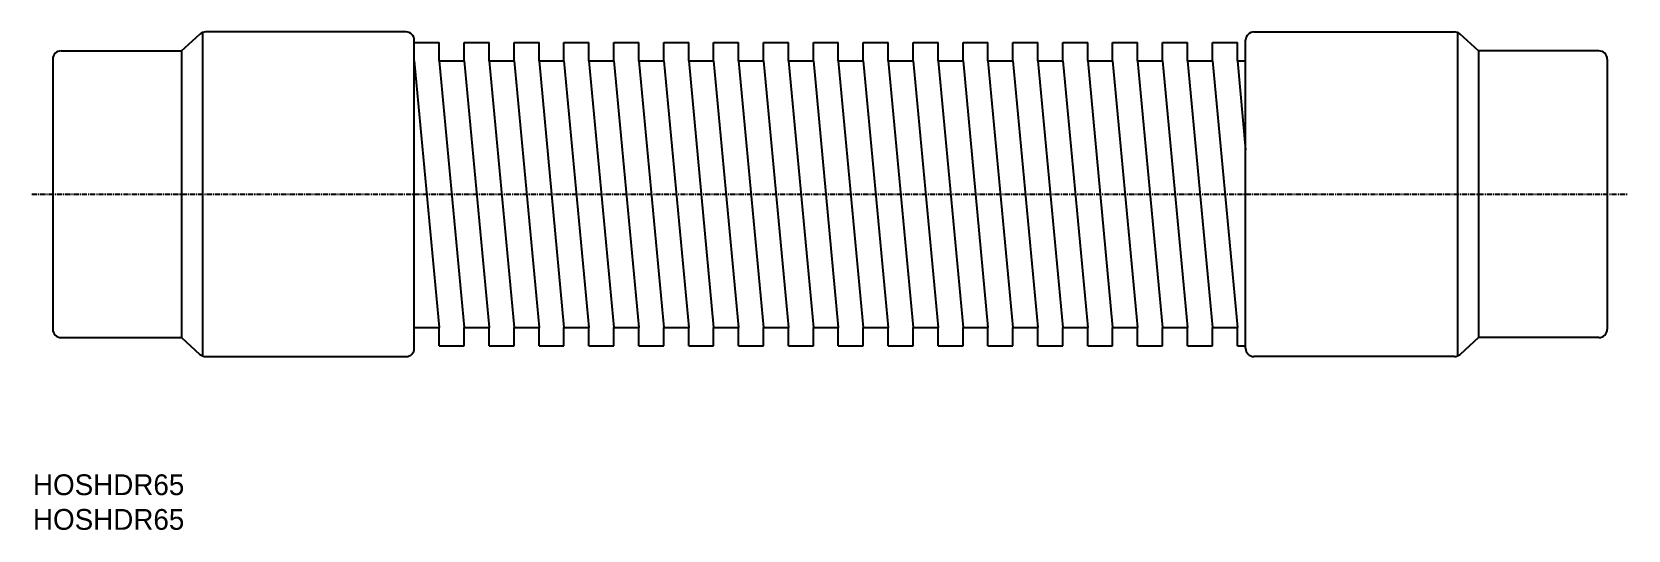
# Model space of a CAD drawing. Extents: x 76 to 460, y 122 to 242.
import ezdxf

# ---------------------------------------------------------------- set-up
doc = ezdxf.new("R2010")
doc.units = 0
doc.linetypes.add('CENTER', pattern=[2, 1.25, -0.25, 0.25, -0.25])
doc.layers.get('0').update_dxf_attribs({"linetype": 'CONTINUOUS'})
doc.layers.add('CENTER', color=1, linetype='CENTER')

msp = doc.modelspace()

# ---------------------------------------------------------------- linework, layer by layer
for p, q in [((112.29, 237.07), (116.72, 241.1)), ((117.29, 241.47), (117.29, 163.68)), ((166.29, 241.62), (118.06, 241.62)), ((168.29, 165.52), (168.29, 239.62)), ((168.29, 239.07), (174.29, 239.07)), ((168.29, 234.67), (168.29, 239.07)), ((174.29, 234.67), (174.29, 239.07)), ((180.29, 239.07), (186.29, 239.07)), ((180.29, 234.67), (180.29, 239.07)), ((186.29, 234.67), (186.29, 239.07)), ((192.29, 239.07), (198.29, 239.07)), ((192.29, 234.67), (192.29, 239.07)), ((198.29, 234.67), (198.29, 239.07)), ((204.29, 234.67), (204.29, 239.07)), ((204.29, 239.07), (210.29, 239.07)), ((210.29, 234.67), (210.29, 239.07)), ((216.29, 234.67), (216.29, 239.07)), ((216.29, 239.07), (222.29, 239.07)), ((222.29, 234.67), (222.29, 239.07)), ((228.29, 234.67), (228.29, 239.07)), ((228.29, 239.07), (234.29, 239.07)), ((234.29, 234.67), (234.29, 239.07)), ((240.29, 234.67), (240.29, 239.07)), ((240.29, 239.07), (246.29, 239.07)), ((246.29, 234.67), (246.29, 239.07)), ((252.29, 234.67), (252.29, 239.07)), ((252.29, 239.07), (258.29, 239.07)), ((258.29, 234.67), (258.29, 239.07)), ((264.29, 234.67), (264.29, 239.07)), ((264.29, 239.07), (270.29, 239.07)), ((270.29, 234.67), (270.29, 239.07)), ((276.29, 234.67), (276.29, 239.07)), ((276.29, 239.07), (282.29, 239.07)), ((282.29, 234.67), (282.29, 239.07)), ((288.29, 234.67), (288.29, 239.07)), ((288.29, 239.07), (294.29, 239.07)), ((294.29, 234.67), (294.29, 239.07)), ((300.29, 234.67), (300.29, 239.07)), ((300.29, 239.07), (306.29, 239.07)), ((306.29, 234.67), (306.29, 239.07)), ((312.29, 234.67), (312.29, 239.07)), ((312.29, 239.07), (318.29, 239.07)), ((318.29, 234.67), (318.29, 239.07)), ((324.29, 234.67), (324.29, 239.07)), ((324.29, 239.07), (330.29, 239.07)), ((330.29, 234.67), (330.29, 239.07)), ((336.29, 234.67), (336.29, 239.07)), ((336.29, 239.07), (342.29, 239.07)), ((342.29, 234.67), (342.29, 239.07)), ((348.29, 234.67), (348.29, 239.07)), ((348.29, 239.07), (354.29, 239.07)), ((354.29, 234.67), (354.29, 239.07)), ((360.29, 234.67), (360.29, 239.07)), ((360.29, 239.07), (366.29, 239.07)), ((366.29, 234.67), (366.29, 239.07)), ((368.29, 165.52), (368.29, 239.62)), ((368.29, 165.52), (368.29, 239.62)), ((370.29, 241.62), (418.52, 241.62)), ((419.29, 241.47), (419.29, 163.68)), ((424.29, 237.07), (419.86, 241.1)), ((81.29, 235.07), (81.29, 170.07)), ((83.29, 237.07), (112.29, 237.07)), ((112.29, 237.07), (112.29, 168.07)), ((168.29, 234.67), (174.29, 170.47)), ((174.29, 234.67), (180.29, 170.47)), ((174.29, 234.67), (180.29, 234.67)), ((180.29, 234.67), (186.29, 170.47)), ((186.29, 234.67), (192.29, 234.67)), ((186.29, 234.67), (192.29, 170.47)), ((192.29, 234.67), (198.29, 170.47)), ((198.29, 234.67), (204.29, 170.47)), ((198.29, 234.67), (204.29, 234.67)), ((204.29, 234.67), (210.29, 170.47)), ((210.29, 234.67), (216.29, 170.47)), ((210.29, 234.67), (216.29, 234.67)), ((216.29, 234.67), (222.29, 170.47)), ((222.29, 234.67), (228.29, 170.47)), ((222.29, 234.67), (228.29, 234.67)), ((228.29, 234.67), (234.29, 170.47)), ((234.29, 234.67), (240.29, 170.47)), ((234.29, 234.67), (240.29, 234.67)), ((240.29, 234.67), (246.29, 170.47)), ((246.29, 234.67), (252.29, 170.47)), ((246.29, 234.67), (252.29, 234.67)), ((252.29, 234.67), (258.29, 170.47)), ((258.29, 234.67), (264.29, 170.47)), ((258.29, 234.67), (264.29, 234.67)), ((264.29, 234.67), (270.29, 170.47)), ((270.29, 234.67), (276.29, 170.47)), ((270.29, 234.67), (276.29, 234.67)), ((276.29, 234.67), (282.29, 170.47)), ((282.29, 234.67), (288.29, 170.47)), ((282.29, 234.67), (288.29, 234.67)), ((288.29, 234.67), (294.29, 170.47)), ((294.29, 234.67), (300.29, 170.47)), ((294.29, 234.67), (300.29, 234.67)), ((300.29, 234.67), (306.29, 170.47)), ((306.29, 234.67), (312.29, 170.47)), ((306.29, 234.67), (312.29, 234.67)), ((312.29, 234.67), (318.29, 170.47)), ((318.29, 234.67), (324.29, 170.47)), ((318.29, 234.67), (324.29, 234.67)), ((324.29, 234.67), (330.29, 170.47)), ((330.29, 234.67), (336.29, 170.47)), ((330.29, 234.67), (336.29, 234.67)), ((336.29, 234.67), (342.29, 170.47)), ((342.29, 234.67), (348.29, 170.47)), ((342.29, 234.67), (348.29, 234.67)), ((348.29, 234.67), (354.29, 170.47)), ((354.29, 234.67), (360.29, 170.47)), ((354.29, 234.67), (360.29, 234.67)), ((360.29, 234.67), (366.29, 170.47)), ((366.29, 234.67), (368.29, 213.27)), ((366.29, 234.67), (368.29, 234.67)), ((453.29, 237.07), (424.29, 237.07)), ((424.29, 237.07), (424.29, 168.07)), ((455.29, 235.07), (455.29, 170.07)), ((168.29, 166.07), (168.29, 170.47)), ((168.29, 170.47), (174.29, 170.47)), ((174.29, 166.07), (174.29, 170.47)), ((180.29, 166.07), (180.29, 170.47)), ((180.29, 170.47), (186.29, 170.47)), ((186.29, 166.07), (186.29, 170.47)), ((192.29, 166.07), (192.29, 170.47)), ((192.29, 170.47), (198.29, 170.47)), ((198.29, 166.07), (198.29, 170.47)), ((204.29, 166.07), (204.29, 170.47)), ((204.29, 170.47), (210.29, 170.47)), ((210.29, 166.07), (210.29, 170.47)), ((216.29, 166.07), (216.29, 170.47)), ((216.29, 170.47), (222.29, 170.47)), ((222.29, 166.07), (222.29, 170.47)), ((228.29, 166.07), (228.29, 170.47)), ((228.29, 170.47), (234.29, 170.47)), ((234.29, 166.07), (234.29, 170.47)), ((240.29, 166.07), (240.29, 170.47)), ((240.29, 170.47), (246.29, 170.47)), ((246.29, 166.07), (246.29, 170.47)), ((252.29, 166.07), (252.29, 170.47)), ((252.29, 170.47), (258.29, 170.47)), ((258.29, 166.07), (258.29, 170.47)), ((264.29, 166.07), (264.29, 170.47)), ((264.29, 170.47), (270.29, 170.47)), ((270.29, 166.07), (270.29, 170.47)), ((276.29, 166.07), (276.29, 170.47)), ((276.29, 170.47), (282.29, 170.47)), ((282.29, 166.07), (282.29, 170.47)), ((288.29, 166.07), (288.29, 170.47)), ((288.29, 170.47), (294.29, 170.47)), ((294.29, 166.07), (294.29, 170.47)), ((300.29, 166.07), (300.29, 170.47)), ((300.29, 170.47), (306.29, 170.47)), ((306.29, 166.07), (306.29, 170.47)), ((312.29, 166.07), (312.29, 170.47)), ((312.29, 170.47), (318.29, 170.47)), ((318.29, 166.07), (318.29, 170.47)), ((324.29, 166.07), (324.29, 170.47)), ((324.29, 170.47), (330.29, 170.47)), ((330.29, 166.07), (330.29, 170.47)), ((336.29, 166.07), (336.29, 170.47)), ((336.29, 170.47), (342.29, 170.47)), ((342.29, 166.07), (342.29, 170.47)), ((348.29, 166.07), (348.29, 170.47)), ((348.29, 170.47), (354.29, 170.47)), ((354.29, 166.07), (354.29, 170.47)), ((360.29, 166.07), (360.29, 170.47)), ((360.29, 170.47), (366.29, 170.47)), ((366.29, 166.07), (366.29, 170.47)), ((83.29, 168.07), (112.29, 168.07)), ((112.29, 168.07), (116.72, 164.04)), ((174.29, 166.07), (180.29, 166.07)), ((186.29, 166.07), (192.29, 166.07)), ((198.29, 166.07), (204.29, 166.07)), ((210.29, 166.07), (216.29, 166.07)), ((222.29, 166.07), (228.29, 166.07)), ((234.29, 166.07), (240.29, 166.07)), ((246.29, 166.07), (252.29, 166.07)), ((258.29, 166.07), (264.29, 166.07)), ((270.29, 166.07), (276.29, 166.07)), ((282.29, 166.07), (288.29, 166.07)), ((294.29, 166.07), (300.29, 166.07)), ((306.29, 166.07), (312.29, 166.07)), ((318.29, 166.07), (324.29, 166.07)), ((330.29, 166.07), (336.29, 166.07)), ((342.29, 166.07), (348.29, 166.07)), ((354.29, 166.07), (360.29, 166.07)), ((366.29, 166.07), (368.29, 166.07)), ((424.29, 168.07), (419.86, 164.04)), ((453.29, 168.07), (424.29, 168.07)), ((118.06, 163.52), (166.29, 163.52)), ((418.52, 163.52), (370.29, 163.52))]:
    msp.add_line(p, q)
for centre, start, end in [((118.06, 239.62), 90, 132.3022), ((166.29, 239.62), 0, 90), ((370.29, 239.62), 90, 180), ((418.52, 239.62), 47.6978, 90), ((83.29, 235.07), 90, 180), ((453.29, 235.07), 0, 90), ((83.29, 170.07), 180, 270), ((453.29, 170.07), 270, 0), ((166.29, 165.52), 270, 0), ((370.29, 165.52), 180, 270), ((118.06, 165.52), 227.6978, 270), ((418.52, 165.52), 270, 312.3022)]:
    msp.add_arc(centre, 2, start, end)
at = {"layer": 'CENTER', "color": 1, "linetype": 'CENTER'}
msp.add_line((76.29, 202.57), (460.29, 202.57), dxfattribs=at)

# ---------------------------------------------------------------- texts
for p in [(76.54, 130.18), (76.54, 121.84)]:
    msp.add_text('HOSHDR65', height=5).set_placement(p)

doc.saveas('drawing.dxf')
